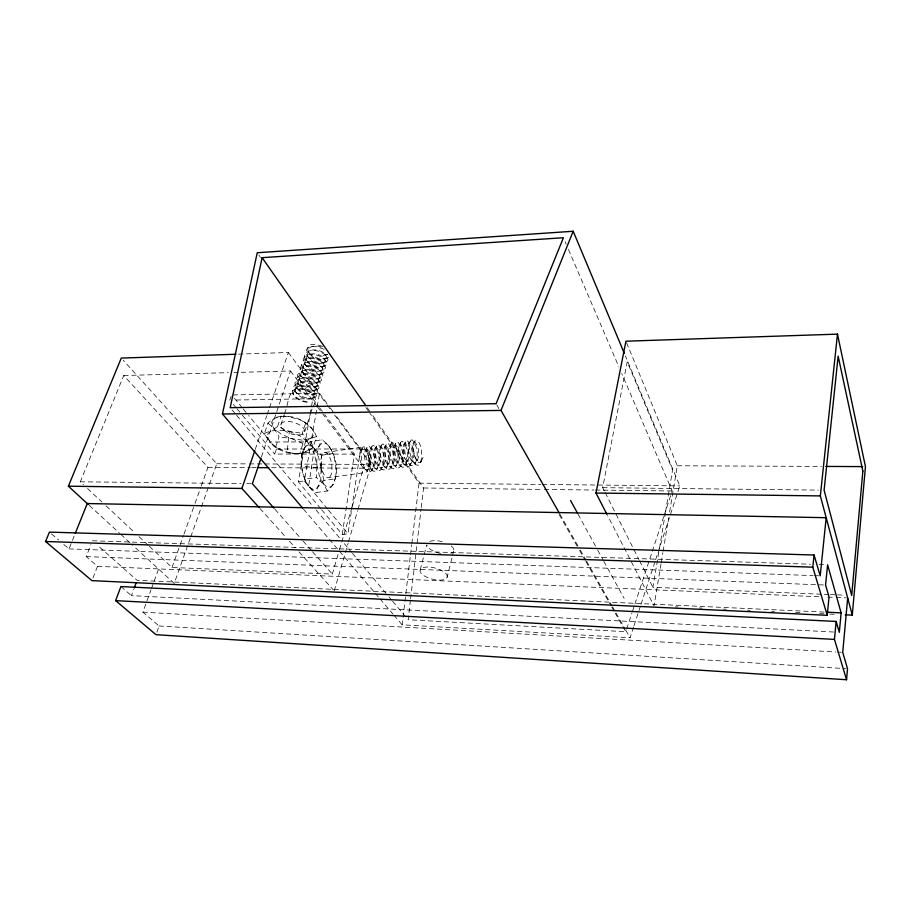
<?xml version="1.0" encoding="UTF-8"?>
<svg xmlns="http://www.w3.org/2000/svg" width="911" height="911" viewBox="0 0 911 911"><rect width="100%" height="100%" fill="white"/><g stroke="black" fill="none" stroke-linecap="round" stroke-linejoin="round"><path stroke-width="0.68" stroke-dasharray="4.55 3.42" d="M314.318 448.702L308.59 486.212L315.821 492.566L327.334 491.006C342.604 478.275 337.4 450.546 322.095 439.774L310.617 441.482C296.451 451.628 300.288 473.196 308.419 486.007L306.13 482.488M327.334 491.006L323.667 483.992L316.402 477.501C317.495 464.69 314.899 451.218 322.095 439.774M310.617 441.482L314.238 448.599L321.412 455.227L320.809 478.879L315.821 492.566M292.852 453.245L287.147 452.061L289.334 431.45L277.627 426.405L268.05 433.534L267.105 436.027C272.708 452.733 300.311 459.839 313.202 447.05L316.504 436.654C310.002 418.582 282.205 408.572 267.936 423.148L264.406 433.511L269.462 441.892M410.428 600.11L408.139 619.731L625.766 631.71L615.255 613.228M410.599 598.709L421.087 509.01M421.246 507.609L423.547 487.989L371.369 413.548M633.589 627.007L630.07 637.757L402.138 624.809L410.337 556.097M410.508 554.685L411.67 544.869M411.84 543.468L419.037 483.16L370.003 413.343M321.651 509.716L342.251 534.461L348.025 533.835L360.608 448.964L335.419 414.858M342.251 534.461L354.368 454.122L324.703 414.528M661.022 563.829L654.041 605.861L607.591 515.58M661.249 562.429L662.878 552.624M663.117 551.223L668.697 517.607M669.631 512.005L677.306 465.772L626.472 342.513M828.987 594.53L652.914 587.288L659.234 549.584M659.473 548.183L665.326 513.28M665.554 511.88L672.58 469.996L627.223 361.838L602.683 487.67L604.597 491.45M327.55 509.021L304.399 480.985L319.476 393.256L231.656 394.953M320.752 508.634L298.352 481.737L312.837 398.688L234.013 400.066M335.726 476.806L333.21 484.561M301.814 455.306L302.919 450.843L304.616 447.54L306.745 445.581L309.182 445.126L311.756 446.174L314.238 448.599M447.107 577.335A13.972 5.739 14.3 0 0 428.808 567.063A13.972 5.739 14.3 0 0 425.084 576.367A13.972 5.739 14.3 0 0 447.107 577.335L453.667 551.053M420.187 569.944L426.678 545.017M325.216 452.482L362.373 447.073C369.046 450.421 369.08 459.975 369.035 466.569C369.707 460.032 369.968 451.139 364.229 446.8L363.147 447.039C356.315 454.304 360.403 468.425 369.274 471.989L370.731 471.636C376.277 464.883 375.332 451.993 368.966 446.117L367.896 446.356C361.166 453.587 365.106 467.742 374.022 471.329L375.48 470.976C380.992 464.2 380.035 451.344 373.715 445.422L372.656 445.661C365.949 452.904 369.877 467.058 378.794 470.668L380.229 470.327C385.706 463.505 384.749 450.694 378.475 444.739L377.427 444.967C370.743 452.232 374.66 466.375 383.565 470.008L385 469.666C390.432 462.822 389.475 450.045 383.246 444.044L382.199 444.272C375.548 451.549 379.466 465.692 388.348 469.347L389.771 468.994C395.169 462.128 394.201 449.396 388.029 443.35L386.993 443.577C380.377 450.854 384.271 464.997 393.153 468.675L394.565 468.334C399.918 461.433 398.95 448.747 392.823 442.655L391.798 442.883C385.205 450.171 389.088 464.303 397.959 468.015L399.36 467.662C404.689 460.727 403.71 448.098 397.629 441.949L396.615 442.177C390.045 449.487 393.928 463.619 402.776 467.343L404.177 467.001C409.46 460.032 408.481 447.438 402.446 441.254L401.444 441.482C394.907 448.793 398.767 462.925 407.616 466.671L409.005 466.33C414.243 459.326 413.264 446.777 407.274 440.548L406.283 440.776C400.441 447.028 402.901 459.611 409.779 463.938L410.941 463.665C415.359 458.028 414.653 447.813 409.95 442.587L409.187 442.769C406.067 450.421 409.164 461.968 417.318 465.327L418.684 464.986C423.444 461.979 422.499 438.202 414.733 441.095C408.185 445.57 419.049 474.084 423.011 457.607L420.643 462.31L418.263 462.139M334.189 590.909L348.093 543.298M348.492 541.943L357.624 510.661M358.023 509.306L371.13 464.416L332.287 411.886M149.336 546.304L172.008 567.485L332.299 574.089L339.097 551.018M339.496 549.663L351.897 507.586M352.306 506.231L363.5 468.231L322.756 413.947M408.538 463.505L410.975 465.464L413.833 465.658C419.049 458.632 418.058 446.128 412.114 439.842L411.134 440.07C407.468 447.802 410.121 458.597 415.849 464.781M405.463 441.858C403.471 449.783 405.167 459.508 410.975 465.464M400.612 442.564C398.585 450.467 400.282 460.214 406.124 466.136M395.773 443.27C393.711 451.15 395.42 460.92 401.284 466.808M390.956 443.964C388.849 451.833 390.568 461.615 396.456 467.48M316.504 436.654L310.241 438.487L303.021 443.486L299.708 453.78L292.59 453.222M313.202 447.05L307.189 441.71L302.361 433.283L305.766 422.784L299.582 419.686L288.161 416.509M304.73 431.62L310.207 414.687M310.628 413.389L312.314 408.174M312.735 406.875C319.237 398.232 312.746 391.65 304.308 389.498C290.711 384.18 288.946 397.822 286.464 408.071M386.139 444.67C383.998 452.516 385.729 462.321 391.639 468.14M634.033 625.663L640.638 605.508M641.071 604.164L655.168 561.153M655.601 559.809L679.822 485.893L625.413 355.95M381.333 445.365C379.158 453.2 380.9 463.016 386.822 468.812M626.654 629.034L631.961 612.944M632.405 611.6L651.855 552.624M652.287 551.292L663.789 516.435M664.221 515.102L672.181 490.972L621.723 373.499M280.804 424.97L284.289 414.573M284.722 413.275L286.02 409.369M267.936 423.148L273.972 428.307L279.073 436.825L275.646 447.107L287.147 452.061M354.368 454.122L274.701 454.042L276.375 449.021L248.646 415.496M277.627 426.405L281.146 415.928M376.55 446.06C374.33 453.883 376.084 463.71 382.028 469.484M261.446 456.878L290.507 370.971L239.627 372.348M371.768 446.754C369.513 454.566 371.278 464.405 377.245 470.144M255.251 449.408L266.752 415.758M267.208 414.414L269.052 409.028M269.508 407.684L288.377 352.489L237.395 354.197M366.996 447.438C364.707 455.238 366.484 465.1 372.474 470.805M362.248 448.132C359.913 455.91 361.701 465.783 367.714 471.465M156.863 632.188L159.061 625.982L142.89 612.135L150.964 589.941M190.285 538.207L174.206 583.427L133.769 546.27M190.752 536.875L216.772 463.733L123.167 360.164M172.008 567.485L183.51 535.44M183.988 534.108L194.521 504.728M195 503.396L200.75 487.374M201.229 486.041L207.936 467.343L123.737 375.503L80.293 481.794L83.379 484.675M229.788 400.145L231.189 396.251M151.442 588.643L158.571 569.056M833.633 632.029L131.412 595.623L133.78 589.235M92.968 578.052L97.511 566.346L86.226 556.598L90.895 544.744M63.861 544.471L69.02 548.889L74.748 534.632M414.733 441.095C412.319 448.018 413.731 457.083 418.775 462.549M408.561 443.657L410.326 441.152M403.71 444.352L405.11 443.293C409.859 448.485 410.554 458.723 406.112 464.337L403.687 464.177M398.87 445.058L400.282 443.987C405.076 449.146 405.771 459.429 401.295 465.009L398.859 464.849M394.042 445.752L395.476 444.682C400.305 449.806 400.988 460.123 396.479 465.68L394.03 465.521M389.225 446.447L390.671 445.377C395.545 450.467 396.217 460.818 391.684 466.341L389.225 466.193M384.419 447.142L385.888 446.071C390.796 451.116 391.468 461.501 386.902 467.013L384.419 466.865M379.625 447.836L381.105 446.766C386.059 451.776 386.719 462.196 382.13 467.673L379.636 467.537M374.842 448.531L376.345 447.449C381.333 452.425 381.994 462.89 377.37 468.334L374.865 468.197M360.847 450.182C369.262 444.522 372.371 471.26 365.038 472.581L327.801 477.74A12.754 5.284 81.8 0 1 321.139 458.461A12.754 5.284 81.8 0 1 330.442 459.11A12.754 5.284 81.8 0 1 327.801 477.74M370.071 449.214L371.586 448.144C376.619 453.074 377.268 463.574 372.622 469.006L370.094 468.858M365.311 449.909L366.848 448.827C371.916 453.724 372.565 464.257 367.885 469.666L365.345 469.529M333.164 484.629L331.149 486.725L328.78 487.351L326.252 486.451L323.826 484.196M331.308 449.727C335.202 458.871 337.161 468.937 335.35 478.822L323.986 480.393L316.094 488.774L313.691 489.412L311.106 488.524L308.59 486.212M323.986 480.393L320.934 468.049L301.609 466.273L302.133 453.188L313.76 451.492L321.845 443.35L324.225 442.894L326.753 443.964L329.133 446.333M322.688 346.51C295.244 335.897 310.833 368.648 328.689 357.158M324.054 349.346C293.319 336.091 307.542 372.929 327.425 361.063L328.006 359.72C326.332 350.473 305.185 345.679 304.308 357.066C307.235 365.345 318.736 370.652 326.161 364.969L326.742 363.637C325.033 354.425 303.898 349.608 302.999 360.984C305.937 369.251 317.449 374.569 324.885 368.898L325.466 367.566C323.712 358.387 302.6 353.548 301.689 364.901C304.65 373.18 316.163 378.498 323.61 372.838L324.191 371.506C322.403 362.362 301.302 357.511 300.368 368.841C303.34 377.12 314.864 382.449 322.335 376.79L322.904 375.469C321.082 366.347 300.004 361.485 299.047 372.793C302.031 381.071 313.566 386.401 321.048 380.752L321.617 379.431C319.214 370.754 302.27 366.268 297.567 374.876C298.66 384.374 311.926 390.705 319.761 384.727L320.33 383.417C317.882 374.763 300.96 370.276 296.234 378.862C297.35 388.359 310.628 394.679 318.463 388.724L319.032 387.414C316.55 378.782 299.651 374.296 294.891 382.859C296.041 392.356 309.319 398.676 317.165 392.732L317.734 391.434C315.206 382.814 298.33 378.338 293.558 386.868C294.72 396.365 307.998 402.685 315.866 396.752L316.436 395.454C313.862 386.868 297.009 382.381 292.203 390.887C293.023 398.631 301.917 402.036 308.761 402.411L299.958 400.031L293.331 394.725M310.241 438.487L312.701 436.608L313.805 434.148L313.475 431.256L311.801 428.284M327.618 354.208L322.631 355.723L327.288 354.333M324.965 359.036L326.491 357.158C325.352 348.822 304.228 346.214 307.804 357.055M323.69 362.931L325.216 361.063C324.054 352.762 302.93 350.131 306.506 360.961M322.414 366.848L323.94 364.992C322.756 356.713 301.632 354.06 305.208 364.878M321.139 370.777L322.665 368.932C321.446 360.676 300.323 358 303.898 368.807M319.863 374.717L321.389 372.884C320.137 364.662 299.013 361.952 302.589 372.758M318.577 378.669L320.103 376.847C318.827 368.659 297.703 365.926 301.268 376.71M317.29 382.631L318.804 380.821C317.506 372.667 296.382 369.9 299.947 380.684M315.992 386.617L317.506 384.806C316.174 376.687 295.062 373.897 298.626 384.67M314.694 390.614L316.208 388.815C314.853 380.73 293.741 377.906 297.293 388.667M313.395 394.622L314.91 392.835C313.521 384.772 292.408 381.937 295.961 392.675M312.086 398.642L313.6 396.866C311.141 390.067 298.022 386.617 293.217 392.641L293.98 395.704M310.173 438.521L302.122 440.104L279.073 436.825M327.356 358.182C320.581 360.278 312.439 357.374 308.146 351.76M326.104 362.077C319.089 364.309 310.902 360.847 306.529 355.176M324.828 365.983C317.814 368.192 309.626 364.73 305.231 359.071M323.564 369.9C316.527 372.087 308.351 368.636 303.921 362.977M322.289 373.84C315.24 376.004 307.053 372.553 302.611 366.894M321.002 377.78C313.953 379.933 305.766 376.482 301.302 370.834M319.727 381.743C312.655 383.861 304.468 380.422 299.992 374.785M318.44 385.717C311.346 387.813 303.169 384.374 298.66 378.737M317.142 389.703C310.047 391.787 301.86 388.348 297.339 382.711M315.844 393.7C308.738 395.761 300.562 392.334 296.007 386.708M314.546 397.72C307.417 399.747 299.241 396.319 294.674 390.705M414.038 442.063L414.801 441.892C419.459 447.153 420.176 457.322 415.78 462.982L413.389 462.822M264.406 433.511C276.58 427.213 289.618 431.962 302.361 433.283M321.412 455.227L332.754 453.587M301.621 466.398L304.752 479.129L316.402 477.501M298.352 481.737L304.399 480.985M297.749 453.621L302.293 453.222L308.351 450.216L309.444 447.779L309.091 444.932L307.349 441.915L269.554 441.994M123.737 375.503L228.319 372.656M233.979 372.508L238.215 372.394M276.375 449.021L360.608 448.964M216.772 463.733L247.929 463.87M249.341 463.881L263.507 463.938M264.919 463.95L371.13 464.416M677.306 465.772L821.597 466.421M207.936 467.343L250.366 467.582M251.778 467.594L256.014 467.616M271.58 467.707L363.5 468.231M419.037 483.16L540.929 484.436M542.341 484.458L679.822 485.893M80.293 481.794L240.994 483.593M246.676 483.661L252.37 483.73M602.683 487.67L818.442 490.095M423.547 487.989L542.888 489.423M544.311 489.435L594.04 490.038M595.464 490.05L672.181 490.972M92.455 540.792L810.539 564.239M819.069 564.513L826.175 564.74M69.02 548.889L813.113 575.593M814.525 575.65L818.784 575.798M86.226 556.598L824.148 584.999M830.411 594.587L836.093 594.826M837.505 594.883L844.611 595.179M97.511 566.346L819.262 596.751M827.78 597.115L834.886 597.411M836.309 597.468L846.251 597.889M824.091 612.09L137.094 580.307L97.773 545.495M675.279 606.851L678.114 606.988M699.352 607.979L702.187 608.115M723.425 609.106L726.261 609.231M747.498 610.233L750.334 610.359M771.571 611.349L774.396 611.486M795.645 612.477L799.892 612.682M819.706 613.604L823.965 613.809M829.625 614.071L835.285 614.333M142.89 612.135L835.615 651.991M837.038 652.071L841.297 652.31M159.061 625.982L846.103 668.663M288.434 416.555C283.093 416.031 276.705 415.701 272.674 419.903L271.706 422.442L272.195 425.346L273.972 428.307M289.334 431.45L300.015 435.857L307.189 441.71M321.207 347.114C316.732 344.631 305.413 345.998 309.102 353.172M303.021 443.486L281.328 434.331L274.143 428.512M276.842 447.813L269.633 442.097M304.479 422.123L311.642 428.079M51.483 533.88L58.703 540.052M120.912 586.547L131.412 595.623M89.324 505.446L119.717 533.368M120.764 534.336L132.733 545.325M87.502 488.535L101.93 502.007M106.052 505.867L134.908 532.821M139.03 536.681L148.311 545.347M259.977 508.509L285.667 537.034M289.47 541.259L295.175 547.602M298.99 551.827L333.232 589.85M274.94 509.238L302.213 540.064M303.147 541.134L311.608 550.699M312.553 551.759L332.299 574.089M303.545 509.135L328.415 538.321M329.338 539.403L338.562 550.221M339.473 551.292L374.501 592.378M375.412 593.46L379.101 597.787M380.024 598.869L392.926 614.003M393.848 615.084L402.138 624.809M232.032 409.859L235.676 414.209M236.587 415.302L312.325 505.548M315.98 509.898L339.701 538.173M344.267 543.616L351.566 552.317M352.477 553.398L388.063 595.805M388.974 596.899L391.707 600.155M392.63 601.249L406.317 617.556M233.387 404.461L236.086 407.695M236.974 408.766L241.472 414.163M242.372 415.234L274.701 454.042M234.343 398.198L242.394 407.934M243.283 409.016L247.758 414.414M328.438 510.103L348.025 533.835M290.507 370.971L316.812 406.033M317.666 407.16L321.913 412.82M312.837 398.688L318.77 406.602M319.624 407.729L323.86 413.389M319.476 393.256L329.543 406.898M330.386 408.037L334.576 413.719M288.377 352.489L326.377 403.88M327.22 405.031L331.445 410.736M258.883 255.069L260.512 257.403M365.926 407.524L369.194 412.171M367.292 407.729L370.549 412.387M323.667 483.992L319.34 475.61L313.76 451.492M314.397 448.804L318.577 457.026L320.934 468.049M329.292 446.538L331.536 450.171M496.802 404.928L498.898 408.629M559.183 514.624L578.804 549.128M579.51 550.369L585.113 560.231M585.819 561.461L611.053 605.826M611.748 607.056L614.561 611.987M559.935 514.203L579.567 548.798M580.273 550.039L585.887 559.923M586.582 561.153L611.828 605.633M612.534 606.874L615.335 611.816M616.041 613.046L625.151 629.114M625.857 630.344L630.07 637.757M578.052 514.18L597.035 548.877M597.718 550.107L603.139 560.026M603.822 561.267L624.149 598.436M605.234 492.714L638.93 559.548M639.556 560.8L652.914 587.288M565.093 241.654L566.221 244.262M568.464 249.489L618.922 366.962M304.752 479.129L306.347 482.955M451.298 546.019A13.824 5.921 14.3 0 1 450.797 553.319M440.628 553.455A13.824 5.921 14.3 0 1 426.974 545.279M429.798 541.385A13.824 5.921 14.3 0 1 442.439 541.749M283.765 430.038A12.458 5.876 18.1 0 0 304.115 433.032A12.458 5.876 18.1 0 0 290.427 421.668A12.458 5.876 18.1 0 0 283.765 430.038"/><path stroke-width="1.37" d="M75.271 533.345L87.262 503.544L826.175 517.699L820.207 575.843L814.081 555.015L49.422 532.115L45.55 541.498L91.954 580.649L827.234 615.312L829.033 596.967L825.571 585.056L827.598 564.786L841.126 612.875L839.316 632.325L836.15 621.439L120.912 586.547L115.617 600.622L155.975 634.671L846.547 679.743L847.526 668.742L842.721 652.401L847.674 597.946M845.203 614.8L852.275 615.13L865.45 466.614L837.482 334.132L625.925 341.204L595.976 493.022L606.942 514.328M846.547 679.743L834.453 639.397L836.15 621.439M827.234 615.312L812.794 567.177L814.081 555.015M852.275 615.13L820.344 495.914L837.482 334.132M262.117 257.676L230.198 407.684L496.096 403.698L563.419 237.737L262.117 257.676L365.664 405.406M302.623 508.053L222.443 413.993L257.244 252.746L573.19 231.257L624.308 353.331M260.99 458.222L252.37 483.73L273.995 508.179M259.031 507.461L241.905 488.444L254.784 450.751M134.247 587.959L136.149 582.858M559.24 512.973L501.027 410.417L573.19 231.257M88.287 504.489L68.382 486.201L121.277 358.08L235.983 354.242M222.443 413.993L501.027 410.417M825.844 466.432L862.626 466.603M257.437 467.628L268.745 467.696M68.382 486.201L241.905 488.444M595.976 493.022L820.344 495.914M45.55 541.498L812.794 567.177M826.926 612.215L841.126 612.875M115.617 600.622L834.453 639.397M570.593 500.549L577.38 512.939M862.854 471.078L851.705 595.464L824.113 490.152L838.143 356.11L862.854 471.078"/></g></svg>
